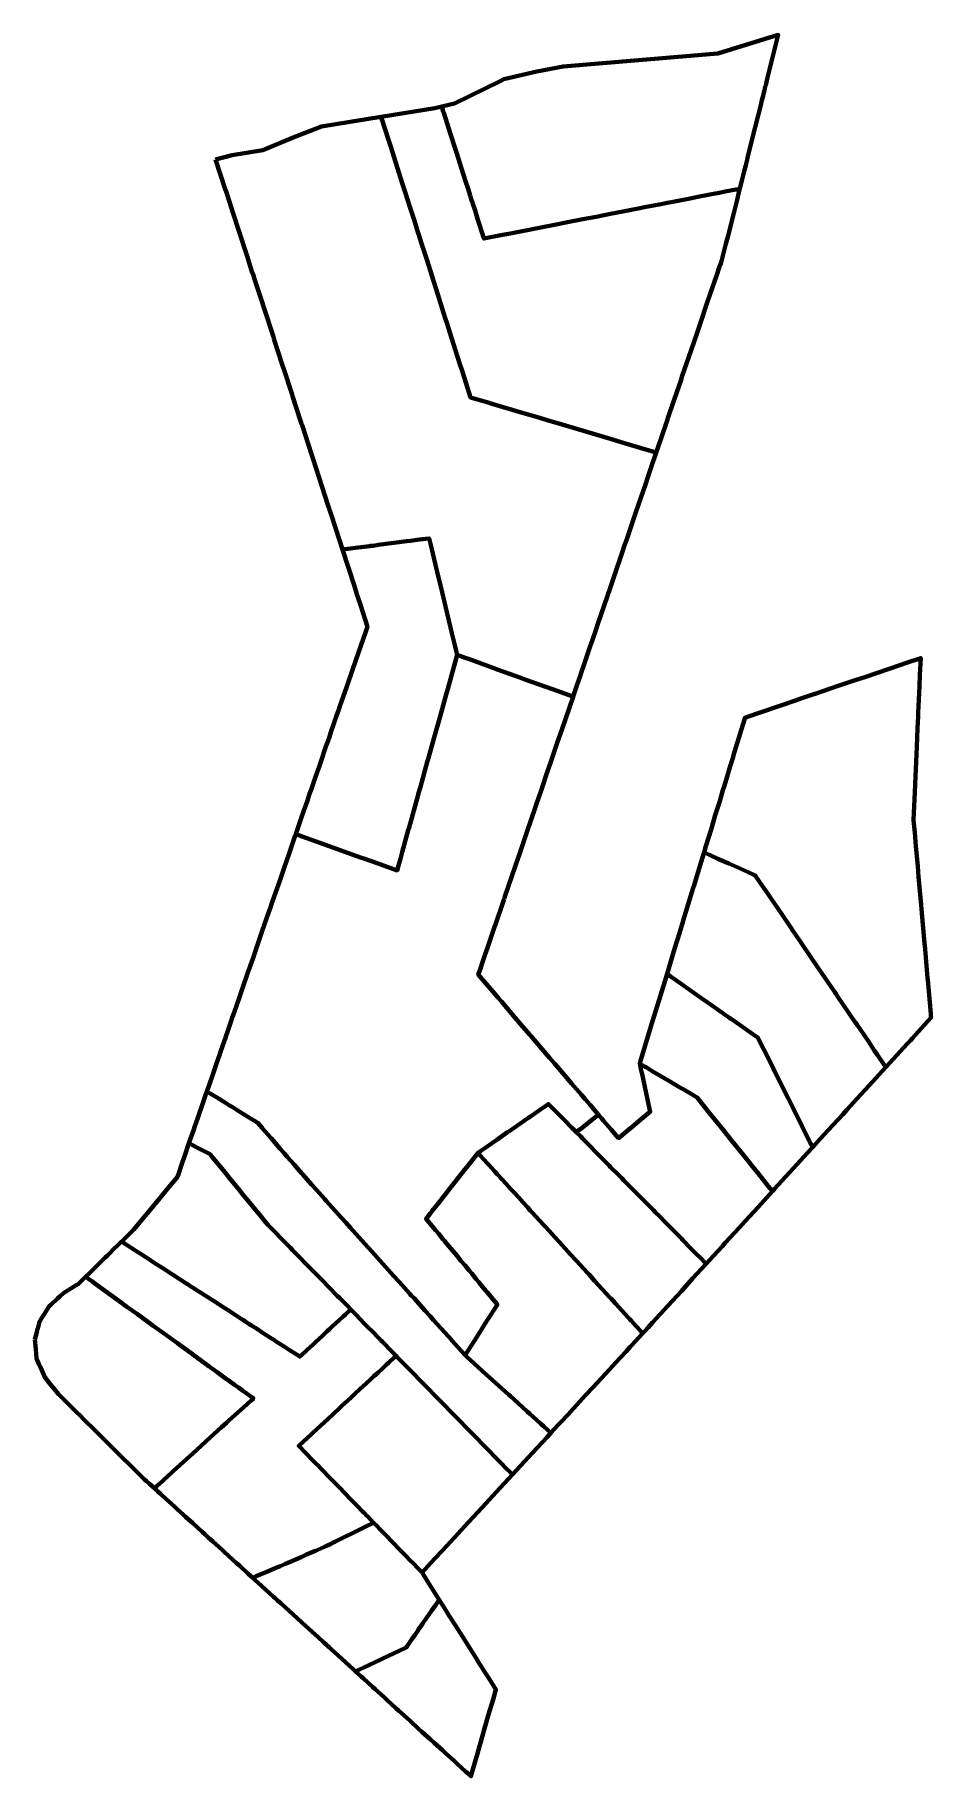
# Model space of a CAD drawing. Header units: metres. Extents: x 807504 to 807681, y 9157363 to 9157709.
import ezdxf

# ---------------------------------------------------------------- set-up
doc = ezdxf.new("R2010")
doc.units = ezdxf.units.M
doc.header["$MEASUREMENT"] = 0
doc.layers.add('2860-21097', color=1, linetype='Continuous')

msp = doc.modelspace()

# ---------------------------------------------------------------- linework, layer by layer
at = {"layer": '2860-21097', "color": 131, "lineweight": 70, "true_color": 0xbbffff}
for points in [[(807584.23, 9157694.39), (807584.55, 9157693.39), (807584.64, 9157693.13), (807585.93, 9157689.1), (807586.95, 9157685.9), (807587.22, 9157685.05), (807587.83, 9157683.16), (807588.1, 9157682.3), (807588.97, 9157679.6), (807589.47, 9157678.05), (807589.61, 9157677.59), (807589.88, 9157676.75), (807589.96, 9157676.51), (807590.17, 9157675.85), (807590.32, 9157675.39), (807590.4, 9157675.12), (807590.84, 9157673.77), (807591.42, 9157671.95), (807592.52, 9157668.52), (807592.61, 9157668.22), (807596.25, 9157668.93), (807597.87, 9157669.24), (807598.88, 9157669.44), (807603.21, 9157670.28), (807606.92, 9157671.01), (807609.16, 9157671.44), (807612.22, 9157672.04), (807614.84, 9157672.55), (807617.66, 9157673.1), (807621.51, 9157673.85), (807622.85, 9157674.11), (807623.58, 9157674.25), (807624.12, 9157674.36), (807624.74, 9157674.48), (807626.58, 9157674.83), (807627.75, 9157675.06), (807628.9, 9157675.29), (807630.45, 9157675.59), (807630.76, 9157675.65), (807632.06, 9157675.9), (807633.5, 9157676.18), (807634.99, 9157676.47), (807637.03, 9157676.87), (807638.44, 9157677.14), (807638.91, 9157677.24), (807639.56, 9157677.36), (807640.38, 9157677.52), (807642.55, 9157677.94), (807642.64, 9157677.96), (807642.64, 9157677.96), (807643.29, 9157678.09), (807643.3, 9157678.09), (807644.18, 9157681.61), (807644.47, 9157682.74), (807644.74, 9157683.85), (807644.83, 9157684.21), (807644.84, 9157684.25), (807645.71, 9157687.72), (807646.94, 9157692.64), (807647.44, 9157694.64), (807647.7, 9157695.68), (807647.91, 9157696.5), (807648.07, 9157697.15), (807648.17, 9157697.55), (807648.28, 9157697.99), (807648.36, 9157698.34), (807648.44, 9157698.62), (807648.5, 9157698.89), (807648.58, 9157699.19), (807648.82, 9157700.15), (807650.93, 9157708.6), (807638.98, 9157704.88), (807608.27, 9157702.33), (807603.08, 9157701.31), (807596.52, 9157699.79), (807595.79, 9157699.39), (807586.78, 9157695.01)], [(807534.15, 9157488.88), (807534.53, 9157488.68), (807535.69, 9157488.07), (807535.69, 9157488.07), (807538.32, 9157486.7), (807538.33, 9157486.69), (807538.39, 9157486.63), (807538.53, 9157486.46), (807538.54, 9157486.44), (807538.54, 9157486.43), (807538.58, 9157486.4), (807539.01, 9157485.87), (807539.3, 9157485.51), (807541.31, 9157483.07), (807541.8, 9157482.47), (807542.19, 9157481.99), (807543.87, 9157479.95), (807544.85, 9157478.76), (807546.44, 9157476.82), (807546.44, 9157476.81), (807546.81, 9157476.37), (807547.03, 9157476.1), (807548.13, 9157474.76), (807549.4, 9157473.21), (807549.86, 9157472.66), (807550.36, 9157472.15), (807553.28, 9157469.16), (807553.93, 9157468.5), (807554.27, 9157468.15), (807554.68, 9157467.73), (807558.82, 9157463.5), (807559.19, 9157463.12), (807560.39, 9157461.89), (807563.54, 9157458.67), (807564.02, 9157458.18), (807564.28, 9157457.91), (807565.54, 9157456.63), (807566.2, 9157455.95), (807567.19, 9157454.94), (807568.9, 9157453.19), (807569.69, 9157452.39), (807570.5, 9157451.56), (807571.72, 9157450.31), (807572.02, 9157450), (807572.2, 9157449.82), (807572.43, 9157449.59), (807574.43, 9157447.54), (807575.19, 9157446.76), (807575.43, 9157446.52), (807575.69, 9157446.25), (807577.15, 9157444.76), (807577.8, 9157444.09), (807578.21, 9157443.68), (807580.29, 9157441.55), (807580.65, 9157441.18), (807581.8, 9157440.01), (807582.54, 9157439.25), (807583.49, 9157438.27), (807583.52, 9157438.24), (807584.18, 9157437.57), (807584.9, 9157436.84), (807585.84, 9157435.88), (807587.08, 9157434.61), (807587.36, 9157434.32), (807587.74, 9157433.93), (807589.13, 9157432.51), (807590.47, 9157431.15), (807590.92, 9157430.68), (807592.58, 9157428.99), (807592.68, 9157428.89), (807594.14, 9157427.39), (807594.24, 9157427.29), (807594.25, 9157427.28), (807595.76, 9157425.73), (807597.3, 9157424.17), (807597.44, 9157424.02), (807597.92, 9157423.53), (807598.24, 9157423.2), (807598.33, 9157423.31), (807599.87, 9157424.98), (807602.21, 9157427.51), (807605.11, 9157430.65), (807605.86, 9157431.47), (807605.29, 9157431.99), (807604.39, 9157432.8), (807603.9, 9157433.25), (807602.27, 9157434.72), (807601.69, 9157435.26), (807601.2, 9157435.7), (807598.51, 9157438.13), (807597.84, 9157438.74), (807597.52, 9157439.03), (807594.91, 9157441.4), (807594.33, 9157441.92), (807593.66, 9157442.54), (807591.55, 9157444.45), (807590.66, 9157445.25), (807589.13, 9157446.64), (807588.99, 9157446.77), (807588.87, 9157446.91), (807586.25, 9157449.81), (807586.23, 9157449.83), (807586.22, 9157449.85), (807584.1, 9157452.2), (807582.64, 9157453.83), (807581.94, 9157454.6), (807580.92, 9157455.74), (807578.75, 9157458.15), (807578.21, 9157458.74), (807577.95, 9157459.03), (807575.81, 9157461.42), (807574.71, 9157462.64), (807572.58, 9157465), (807570.42, 9157467.4), (807569.73, 9157468.16), (807569.61, 9157468.3), (807566.08, 9157472.22), (807565.82, 9157472.51), (807565.74, 9157472.6), (807565.6, 9157472.75), (807565.27, 9157473.12), (807564.36, 9157474.13), (807561.86, 9157476.91), (807561.34, 9157477.49), (807561, 9157477.87), (807560.48, 9157478.44), (807559.39, 9157479.65), (807558.42, 9157480.73), (807556.72, 9157482.68), (807556.54, 9157482.89), (807555.65, 9157483.91), (807555.31, 9157484.3), (807554.98, 9157484.67), (807553.63, 9157486.21), (807553, 9157486.94), (807552.24, 9157487.81), (807550.82, 9157489.44), (807550.41, 9157489.91), (807550.32, 9157490.02), (807548.75, 9157491.81), (807548.64, 9157491.94), (807547.77, 9157492.93), (807547.74, 9157492.97), (807547.74, 9157492.97), (807547.25, 9157493.28), (807546.17, 9157493.94), (807545.32, 9157494.47), (807543.7, 9157495.47), (807542.69, 9157496.1), (807542.21, 9157496.4), (807541.58, 9157496.78), (807540.13, 9157497.68), (807538.36, 9157498.78), (807537.71, 9157499.18), (807537.51, 9157498.6), (807536.62, 9157496.02), (807536.23, 9157494.89), (807535.88, 9157493.9), (807535.26, 9157492.1), (807535.1, 9157491.61)]]:
    msp.add_lwpolyline(points, close=True, dxfattribs=at)
at = {"layer": '2860-21097', "color": 3, "lineweight": 70, "true_color": 0x00ff00}
for points in [[(807572.24, 9157692.35), (807572.25, 9157692.34), (807572.26, 9157692.31), (807573.76, 9157687.6), (807574.08, 9157686.6), (807576.49, 9157679.02), (807577.13, 9157677.02), (807577.33, 9157676.38), (807577.59, 9157675.57), (807577.79, 9157674.93), (807578, 9157674.28), (807578.12, 9157673.89), (807578.81, 9157671.73), (807579.53, 9157669.47), (807579.63, 9157669.15), (807580.23, 9157667.26), (807581.32, 9157663.84), (807582.59, 9157659.84), (807583.13, 9157658.16), (807583.73, 9157656.28), (807584.94, 9157652.45), (807585.3, 9157651.34), (807585.52, 9157650.63), (807586.99, 9157646.03), (807587.85, 9157643.34), (807588.2, 9157642.23), (807588.73, 9157640.56), (807589.95, 9157636.74), (807593.65, 9157635.64), (807594, 9157635.53), (807594.24, 9157635.46), (807594.46, 9157635.4), (807599.51, 9157633.9), (807603.67, 9157632.67), (807605.36, 9157632.16), (807607.45, 9157631.54), (807608.11, 9157631.35), (807611.19, 9157630.43), (807614.13, 9157629.56), (807617.19, 9157628.65), (807620.67, 9157627.62), (807622.9, 9157626.96), (807623.59, 9157626.76), (807623.79, 9157626.7), (807626.75, 9157625.82), (807627.05, 9157626.71), (807628.69, 9157631.53), (807629.33, 9157633.39), (807629.98, 9157635.3), (807631.59, 9157640.04), (807631.91, 9157640.98), (807632.76, 9157643.47), (807633.65, 9157646.09), (807634.83, 9157649.53), (807635.11, 9157650.35), (807635.63, 9157651.9), (807636.73, 9157655.12), (807637.45, 9157657.24), (807638.68, 9157660.85), (807639.3, 9157662.68), (807639.42, 9157663.02), (807639.43, 9157663.05), (807639.45, 9157663.1), (807639.65, 9157663.71), (807639.84, 9157664.26), (807640.56, 9157667.15), (807640.92, 9157668.57), (807642.1, 9157673.27), (807642.75, 9157675.88), (807643.06, 9157677.11), (807643.26, 9157677.93), (807643.3, 9157678.09), (807643.29, 9157678.09), (807642.64, 9157677.96), (807642.64, 9157677.96), (807642.55, 9157677.94), (807640.38, 9157677.52), (807639.56, 9157677.36), (807638.91, 9157677.24), (807638.44, 9157677.14), (807637.03, 9157676.87), (807634.99, 9157676.47), (807633.5, 9157676.18), (807632.06, 9157675.9), (807630.76, 9157675.65), (807630.45, 9157675.59), (807628.9, 9157675.29), (807627.75, 9157675.06), (807626.58, 9157674.83), (807624.74, 9157674.48), (807624.12, 9157674.36), (807623.58, 9157674.25), (807622.85, 9157674.11), (807621.51, 9157673.85), (807617.66, 9157673.1), (807614.84, 9157672.55), (807612.22, 9157672.04), (807609.16, 9157671.44), (807606.92, 9157671.01), (807603.21, 9157670.28), (807598.88, 9157669.44), (807597.87, 9157669.24), (807596.25, 9157668.93), (807592.61, 9157668.22), (807592.52, 9157668.52), (807591.42, 9157671.95), (807590.84, 9157673.77), (807590.4, 9157675.12), (807590.32, 9157675.39), (807590.17, 9157675.85), (807589.96, 9157676.51), (807589.88, 9157676.75), (807589.61, 9157677.59), (807589.47, 9157678.05), (807588.97, 9157679.6), (807588.1, 9157682.3), (807587.83, 9157683.16), (807587.22, 9157685.05), (807586.95, 9157685.9), (807585.93, 9157689.1), (807584.64, 9157693.13), (807584.55, 9157693.39), (807584.23, 9157694.39), (807582.87, 9157694.05)], [(807539.44, 9157683.87), (807541.35, 9157677.99), (807541.49, 9157677.56), (807542.16, 9157675.51), (807542.85, 9157673.39), (807545.46, 9157665.35), (807545.67, 9157664.72), (807546.09, 9157663.42), (807546.64, 9157661.72), (807546.91, 9157660.91), (807547.16, 9157660.14), (807548.69, 9157655.41), (807548.92, 9157654.73), (807550.87, 9157648.73), (807550.94, 9157648.49), (807550.98, 9157648.37), (807552.71, 9157643.06), (807552.76, 9157642.89), (807552.88, 9157642.52), (807554.57, 9157637.33), (807554.67, 9157637.01), (807556.33, 9157631.92), (807556.47, 9157631.48), (807556.55, 9157631.24), (807556.62, 9157631.02), (807558.42, 9157625.48), (807558.48, 9157625.3), (807558.67, 9157624.7), (807561.75, 9157615.25), (807561.92, 9157614.73), (807562.01, 9157614.44), (807562.11, 9157614.14), (807562.19, 9157613.9), (807562.24, 9157613.74), (807563.23, 9157610.7), (807564.57, 9157606.57), (807564.59, 9157606.57), (807564.98, 9157606.62), (807565.63, 9157606.71), (807566.13, 9157606.77), (807567.16, 9157606.9), (807569.94, 9157607.26), (807570.13, 9157607.29), (807570.56, 9157607.34), (807571.41, 9157607.45), (807571.62, 9157607.48), (807577.33, 9157608.22), (807578.06, 9157608.31), (807579.84, 9157608.54), (807581.74, 9157608.79), (807581.88, 9157608.21), (807582.26, 9157606.63), (807582.66, 9157604.96), (807583, 9157603.54), (807583.6, 9157601.04), (807584.1, 9157598.98), (807584.98, 9157595.3), (807585.65, 9157592.51), (807586.25, 9157590.01), (807586.83, 9157587.62), (807587.04, 9157586.73), (807587.3, 9157585.68), (807588.33, 9157585.31), (807588.91, 9157585.1), (807589.51, 9157584.88), (807594.57, 9157583.06), (807595.43, 9157582.75), (807599.69, 9157581.22), (807600.38, 9157580.97), (807600.92, 9157580.77), (807606.16, 9157578.89), (807610.23, 9157577.42), (807610.26, 9157577.41), (807610.27, 9157577.43), (807610.67, 9157578.62), (807611.02, 9157579.65), (807611.72, 9157581.69), (807611.87, 9157582.14), (807612.06, 9157582.7), (807612.25, 9157583.27), (807613.66, 9157587.4), (807614.03, 9157588.49), (807614.75, 9157590.59), (807615.17, 9157591.82), (807617.66, 9157599.15), (807618.32, 9157601.07), (807620.07, 9157606.21), (807620.41, 9157607.22), (807620.82, 9157608.41), (807622.72, 9157614), (807624.66, 9157619.69), (807625.07, 9157620.9), (807625.55, 9157622.3), (807626.75, 9157625.82), (807623.79, 9157626.7), (807623.59, 9157626.76), (807622.9, 9157626.96), (807620.67, 9157627.62), (807617.19, 9157628.65), (807614.13, 9157629.56), (807611.19, 9157630.43), (807608.11, 9157631.35), (807607.45, 9157631.54), (807605.36, 9157632.16), (807603.67, 9157632.67), (807599.51, 9157633.9), (807594.46, 9157635.4), (807594.24, 9157635.46), (807594, 9157635.53), (807593.65, 9157635.64), (807589.95, 9157636.74), (807588.73, 9157640.56), (807588.2, 9157642.23), (807587.85, 9157643.34), (807586.99, 9157646.03), (807585.52, 9157650.63), (807585.3, 9157651.34), (807584.94, 9157652.45), (807583.73, 9157656.28), (807583.13, 9157658.16), (807582.59, 9157659.84), (807581.32, 9157663.84), (807580.23, 9157667.26), (807579.63, 9157669.15), (807579.53, 9157669.47), (807578.81, 9157671.73), (807578.12, 9157673.89), (807578, 9157674.28), (807577.79, 9157674.93), (807577.59, 9157675.57), (807577.33, 9157676.38), (807577.13, 9157677.02), (807576.49, 9157679.02), (807574.08, 9157686.6), (807573.76, 9157687.6), (807572.26, 9157692.31), (807572.25, 9157692.34), (807572.24, 9157692.35), (807572.2, 9157692.35), (807560.4, 9157690.44), (807554.81, 9157688.27), (807548.79, 9157685.74), (807542.69, 9157684.76)], [(807636.59, 9157547.77), (807636.21, 9157546.52), (807637.27, 9157546.04), (807639.09, 9157545.23), (807641.13, 9157544.33), (807642.79, 9157543.59), (807644.96, 9157542.62), (807646.38, 9157541.99), (807647.83, 9157539.86), (807648.78, 9157538.46), (807649.44, 9157537.49), (807651.63, 9157534.27), (807653.56, 9157531.43), (807653.75, 9157531.16), (807655.2, 9157529.02), (807657.67, 9157525.4), (807658.8, 9157523.73), (807662.11, 9157518.86), (807662.32, 9157518.56), (807662.74, 9157517.94), (807666.12, 9157512.97), (807666.17, 9157512.9), (807666.53, 9157512.37), (807668.71, 9157509.16), (807670.02, 9157507.23), (807670.55, 9157506.46), (807672.18, 9157504.06), (807672.24, 9157503.97), (807673.01, 9157504.81), (807676.48, 9157508.61), (807677.1, 9157509.28), (807677.5, 9157509.73), (807679.25, 9157511.65), (807681.22, 9157513.81), (807681.19, 9157514.19), (807681.16, 9157514.54), (807680.56, 9157521.28), (807680.53, 9157521.63), (807680.02, 9157527.38), (807679.91, 9157528.58), (807679.39, 9157534.47), (807679.24, 9157536.12), (807678.74, 9157541.7), (807678.56, 9157543.79), (807678.2, 9157547.79), (807677.96, 9157550.46), (807677.74, 9157552.94), (807677.81, 9157554.39), (807677.99, 9157558.51), (807678.12, 9157561.6), (807678.32, 9157566.04), (807678.38, 9157567.46), (807678.54, 9157571.15), (807678.64, 9157573.49), (807678.67, 9157574.22), (807678.91, 9157579.52), (807679, 9157581.74), (807679.15, 9157585.06), (807676.37, 9157584.12), (807674.99, 9157583.65), (807668.25, 9157581.37), (807666.19, 9157580.67), (807665.2, 9157580.34), (807662.81, 9157579.53), (807658.21, 9157577.97), (807657.97, 9157577.89), (807655.62, 9157577.09), (807654.68, 9157576.78), (807654.56, 9157576.73), (807654.32, 9157576.65), (807647.51, 9157574.35), (807644.65, 9157573.38), (807644.35, 9157573.28), (807644.22, 9157572.86), (807643.98, 9157572.06), (807643.59, 9157570.77), (807643.18, 9157569.42), (807642.22, 9157566.28), (807641.83, 9157565.01), (807641.41, 9157563.63), (807640.66, 9157561.14), (807640.19, 9157559.63), (807639.97, 9157558.88), (807639.25, 9157556.53), (807638.45, 9157553.91), (807637.6, 9157551.09)], [(807628.88, 9157522.46), (807629.48, 9157522.04), (807630.59, 9157521.26), (807633.74, 9157519.05), (807635.8, 9157517.6), (807637.03, 9157516.74), (807641.07, 9157513.9), (807641.27, 9157513.76), (807641.55, 9157513.56), (807641.78, 9157513.4), (807646.33, 9157510.21), (807646.88, 9157509.82), (807647.28, 9157509.02), (807648.05, 9157507.48), (807649.29, 9157505), (807649.96, 9157503.66), (807650.21, 9157503.15), (807652.81, 9157497.94), (807652.94, 9157497.67), (807653.79, 9157495.98), (807655.65, 9157492.24), (807657.14, 9157489.24), (807657.34, 9157488.84), (807657.48, 9157488.57), (807657.73, 9157488.07), (807659.26, 9157489.75), (807660.84, 9157491.49), (807663.7, 9157494.61), (807664.5, 9157495.5), (807666.5, 9157497.69), (807668.93, 9157500.35), (807669.58, 9157501.06), (807672.24, 9157503.97), (807672.18, 9157504.06), (807670.55, 9157506.46), (807670.02, 9157507.23), (807668.71, 9157509.16), (807666.53, 9157512.37), (807666.17, 9157512.9), (807666.12, 9157512.97), (807662.74, 9157517.94), (807662.32, 9157518.56), (807662.11, 9157518.86), (807658.8, 9157523.73), (807657.67, 9157525.4), (807655.2, 9157529.02), (807653.75, 9157531.16), (807653.56, 9157531.43), (807651.63, 9157534.27), (807649.44, 9157537.49), (807648.78, 9157538.46), (807647.83, 9157539.86), (807646.38, 9157541.99), (807644.96, 9157542.62), (807642.79, 9157543.59), (807641.13, 9157544.33), (807639.09, 9157545.23), (807637.27, 9157546.04), (807636.21, 9157546.52), (807636.16, 9157546.38), (807635.18, 9157543.14), (807634.23, 9157540.02), (807634.07, 9157539.49), (807632.37, 9157533.9), (807632.11, 9157533.06), (807632.1, 9157533.03), (807632.08, 9157532.95), (807631.34, 9157530.54), (807630.46, 9157527.63), (807629.57, 9157524.71)], [(807623.58, 9157505.03), (807623.47, 9157504.68), (807623.62, 9157504.59), (807624.31, 9157504.18), (807624.43, 9157504.11), (807624.58, 9157504.02), (807624.72, 9157503.94), (807625.96, 9157503.21), (807629.71, 9157500.99), (807631.08, 9157500.17), (807631.95, 9157499.66), (807632.2, 9157499.52), (807634.83, 9157497.96), (807635.05, 9157497.69), (807636.3, 9157496.13), (807637.31, 9157494.87), (807639.74, 9157491.85), (807641.7, 9157489.4), (807644.08, 9157486.45), (807645.82, 9157484.29), (807646.54, 9157483.39), (807648.28, 9157481.22), (807648.72, 9157480.67), (807648.95, 9157480.38), (807649.77, 9157479.36), (807650.2, 9157479.83), (807654.67, 9157484.73), (807656.66, 9157486.91), (807657.73, 9157488.07), (807657.48, 9157488.57), (807657.34, 9157488.84), (807657.14, 9157489.24), (807655.65, 9157492.24), (807653.79, 9157495.98), (807652.94, 9157497.67), (807652.81, 9157497.94), (807650.21, 9157503.15), (807649.96, 9157503.66), (807649.29, 9157505), (807648.05, 9157507.48), (807647.28, 9157509.02), (807646.88, 9157509.82), (807646.33, 9157510.21), (807641.78, 9157513.4), (807641.55, 9157513.56), (807641.27, 9157513.76), (807641.07, 9157513.9), (807637.03, 9157516.74), (807635.8, 9157517.6), (807633.74, 9157519.05), (807630.59, 9157521.26), (807629.48, 9157522.04), (807628.88, 9157522.46), (807628.42, 9157520.92), (807627.84, 9157519.04), (807627.33, 9157517.35), (807625.96, 9157512.86), (807625.11, 9157510.05), (807623.96, 9157506.27)], [(807610.9, 9157491.09), (807611.71, 9157490.27), (807612.16, 9157489.81), (807612.25, 9157489.72), (807612.43, 9157489.54), (807612.64, 9157489.32), (807615.76, 9157486.16), (807617.41, 9157484.49), (807617.71, 9157484.18), (807619.32, 9157482.55), (807619.77, 9157482.11), (807619.9, 9157481.97), (807620.33, 9157481.53), (807621.08, 9157480.78), (807621.74, 9157480.11), (807622.97, 9157478.86), (807624.01, 9157477.8), (807624.89, 9157476.92), (807625.39, 9157476.41), (807626.18, 9157475.61), (807626.55, 9157475.23), (807627.43, 9157474.34), (807628.52, 9157473.23), (807628.84, 9157472.91), (807630.21, 9157471.53), (807630.42, 9157471.31), (807630.53, 9157471.2), (807631.79, 9157469.92), (807632, 9157469.71), (807632.04, 9157469.67), (807633.5, 9157468.19), (807634.74, 9157466.93), (807635.38, 9157466.28), (807636.65, 9157465), (807638.1, 9157466.58), (807639.86, 9157468.51), (807640.42, 9157469.12), (807643.18, 9157472.15), (807644.35, 9157473.43), (807646.86, 9157476.18), (807648.12, 9157477.55), (807649.77, 9157479.36), (807648.95, 9157480.38), (807648.72, 9157480.67), (807648.28, 9157481.22), (807646.54, 9157483.39), (807645.82, 9157484.29), (807644.08, 9157486.45), (807641.7, 9157489.4), (807639.74, 9157491.85), (807637.31, 9157494.87), (807636.3, 9157496.13), (807635.05, 9157497.69), (807634.83, 9157497.96), (807632.2, 9157499.52), (807631.95, 9157499.66), (807631.08, 9157500.17), (807629.71, 9157500.99), (807625.96, 9157503.21), (807624.72, 9157503.94), (807624.58, 9157504.02), (807624.43, 9157504.11), (807624.31, 9157504.18), (807623.62, 9157504.59), (807623.47, 9157504.68), (807623.7, 9157503.65), (807624.06, 9157502.01), (807624.83, 9157498.47), (807625.57, 9157495.14), (807625.35, 9157494.96), (807623.77, 9157493.65), (807622.47, 9157492.56), (807621.88, 9157492.07), (807621.01, 9157491.35), (807619.52, 9157490.11), (807619.28, 9157489.9), (807618.9, 9157490.35), (807617.82, 9157491.61), (807616.32, 9157493.35), (807615.88, 9157493.87), (807615.31, 9157494.53), (807614.26, 9157493.71), (807612.12, 9157492.04), (807611.16, 9157491.3)], [(807567.18, 9157384.2), (807568.25, 9157383.22), (807568.67, 9157382.84), (807570.55, 9157381.13), (807571.02, 9157380.7), (807572.88, 9157379.01), (807573.35, 9157378.59), (807575.23, 9157376.87), (807575.67, 9157376.48), (807577.37, 9157374.93), (807577.96, 9157374.39), (807579.58, 9157372.91), (807580.32, 9157372.24), (807581.97, 9157370.75), (807582.72, 9157370.06), (807584.36, 9157368.57), (807584.97, 9157368.01), (807586.67, 9157366.46), (807587.33, 9157365.87), (807588.97, 9157364.37), (807589.6, 9157363.8), (807590.01, 9157363.43), (807590.47, 9157365.04), (807590.66, 9157365.68), (807591.3, 9157367.9), (807591.72, 9157369.38), (807591.73, 9157369.4), (807591.92, 9157370.05), (807592.6, 9157372.41), (807593.13, 9157374.25), (807593.47, 9157375.44), (807594.41, 9157378.66), (807594.97, 9157380.6), (807593.55, 9157382.85), (807592.79, 9157384.06), (807592.14, 9157385.08), (807591.62, 9157385.91), (807591.05, 9157386.8), (807589.81, 9157388.78), (807588.35, 9157391.1), (807587.42, 9157392.57), (807586.95, 9157393.32), (807585.74, 9157395.24), (807585.14, 9157396.2), (807584.47, 9157397.26), (807583.74, 9157398.41), (807583.05, 9157397.41), (807582.22, 9157396.21), (807581.15, 9157394.67), (807580.91, 9157394.32), (807580.79, 9157394.14), (807580.46, 9157393.66), (807579.59, 9157392.41), (807579.47, 9157392.23), (807578.89, 9157391.39), (807578.32, 9157390.56), (807577.38, 9157389.21), (807577.18, 9157388.92), (807575.82, 9157388.28), (807572.59, 9157386.75), (807572.46, 9157386.69), (807572.06, 9157386.5), (807568.83, 9157384.97), (807568.09, 9157384.62)]]:
    msp.add_lwpolyline(points, close=True, dxfattribs=at)
at = {"layer": '2860-21097', "color": 1, "lineweight": 70, "true_color": 0xff0000}
for points in [[(807555.3, 9157550.13), (807556.55, 9157549.69), (807558.42, 9157549.02), (807561.04, 9157548.08), (807562.68, 9157547.5), (807565.58, 9157546.46), (807568.31, 9157545.49), (807568.77, 9157545.32), (807571.42, 9157544.38), (807574.17, 9157543.4), (807575.39, 9157542.96), (807575.66, 9157543.95), (807576.04, 9157545.3), (807576.39, 9157546.56), (807577.62, 9157550.97), (807577.77, 9157551.51), (807579.57, 9157557.98), (807579.59, 9157558.03), (807579.84, 9157558.92), (807580, 9157559.51), (807581.44, 9157564.67), (807581.49, 9157564.84), (807583.2, 9157570.98), (807583.51, 9157572.09), (807584.3, 9157574.93), (807585.11, 9157577.82), (807585.42, 9157578.96), (807586.9, 9157584.26), (807587.3, 9157585.68), (807587.04, 9157586.73), (807586.83, 9157587.62), (807586.25, 9157590.01), (807585.65, 9157592.51), (807584.98, 9157595.3), (807584.1, 9157598.98), (807583.6, 9157601.04), (807583, 9157603.54), (807582.66, 9157604.96), (807582.26, 9157606.63), (807581.88, 9157608.21), (807581.74, 9157608.79), (807579.84, 9157608.54), (807578.06, 9157608.31), (807577.33, 9157608.22), (807571.62, 9157607.48), (807571.41, 9157607.45), (807570.56, 9157607.34), (807570.13, 9157607.29), (807569.94, 9157607.26), (807567.16, 9157606.9), (807566.13, 9157606.77), (807565.63, 9157606.71), (807564.98, 9157606.62), (807564.59, 9157606.57), (807564.57, 9157606.57), (807566.93, 9157599.3), (807567.44, 9157597.72), (807567.56, 9157597.35), (807568.19, 9157595.42), (807569.48, 9157591.45), (807569.52, 9157591.33), (807569.17, 9157590.33), (807568.2, 9157587.5), (807567.68, 9157586), (807567.28, 9157584.86), (807565.55, 9157579.84), (807565.41, 9157579.43), (807564.05, 9157575.5), (807563.77, 9157574.67), (807563.47, 9157573.82), (807562.28, 9157570.35), (807561.97, 9157569.46), (807561.66, 9157568.55), (807561.3, 9157567.53), (807560.26, 9157564.52), (807559.92, 9157563.53), (807559.54, 9157562.43), (807559.16, 9157561.31), (807558.42, 9157559.17), (807558.06, 9157558.13), (807557.54, 9157556.64), (807556.87, 9157554.68), (807556.39, 9157553.31), (807555.98, 9157552.11)], [(807581.15, 9157473.91), (807581.38, 9157473.65), (807583.03, 9157471.66), (807583.65, 9157470.91), (807584.55, 9157469.82), (807584.78, 9157469.55), (807585.28, 9157468.95), (807586.06, 9157468), (807586.88, 9157467.02), (807587.5, 9157466.28), (807588.05, 9157465.61), (807588.86, 9157464.64), (807589.68, 9157463.64), (807590.18, 9157463.04), (807591.08, 9157461.97), (807591.59, 9157461.35), (807592.07, 9157460.77), (807592.99, 9157459.66), (807593.16, 9157459.45), (807593.89, 9157458.57), (807594.09, 9157458.34), (807594.37, 9157458), (807595.21, 9157456.99), (807595.28, 9157456.91), (807595.12, 9157456.66), (807594.69, 9157455.99), (807594.26, 9157455.32), (807594.21, 9157455.24), (807594.14, 9157455.13), (807594.12, 9157455.1), (807593.07, 9157453.46), (807593.07, 9157453.46), (807591.58, 9157451.13), (807590.65, 9157449.69), (807588.87, 9157446.91), (807588.99, 9157446.77), (807589.13, 9157446.64), (807590.66, 9157445.25), (807591.55, 9157444.45), (807593.66, 9157442.54), (807594.33, 9157441.92), (807594.91, 9157441.4), (807597.52, 9157439.03), (807597.84, 9157438.74), (807598.51, 9157438.13), (807601.2, 9157435.7), (807601.69, 9157435.26), (807602.27, 9157434.72), (807603.9, 9157433.25), (807604.39, 9157432.8), (807605.29, 9157431.99), (807605.86, 9157431.47), (807607.26, 9157432.98), (807608.11, 9157433.9), (807609.99, 9157435.94), (807610.08, 9157436.03), (807610.32, 9157436.29), (807612.82, 9157439), (807614.26, 9157440.56), (807616.67, 9157443.17), (807616.67, 9157443.18), (807618.15, 9157444.78), (807618.82, 9157445.51), (807619.53, 9157446.27), (807619.69, 9157446.44), (807620.79, 9157447.64), (807621.61, 9157448.52), (807621.85, 9157448.79), (807624.07, 9157451.22), (807623.68, 9157451.64), (807622, 9157453.48), (807621.95, 9157453.54), (807621.81, 9157453.69), (807621.52, 9157454), (807621.17, 9157454.38), (807618.66, 9157457.13), (807617.72, 9157458.16), (807617.57, 9157458.33), (807614.54, 9157461.64), (807613.43, 9157462.85), (807613.12, 9157463.19), (807610.88, 9157465.65), (807609.78, 9157466.84), (807607.57, 9157469.27), (807607.4, 9157469.45), (807604.79, 9157472.31), (807604.71, 9157472.4), (807604.64, 9157472.47), (807604.48, 9157472.65), (807603.71, 9157473.49), (807602.11, 9157475.24), (807601.79, 9157475.59), (807601.29, 9157476.14), (807600.29, 9157477.23), (807600.17, 9157477.36), (807600.03, 9157477.52), (807598.63, 9157479.05), (807597.95, 9157479.8), (807596.93, 9157480.91), (807596.21, 9157481.69), (807595.24, 9157482.76), (807594.75, 9157483.3), (807593.56, 9157484.59), (807593.29, 9157484.89), (807591.84, 9157486.47), (807591.8, 9157486.52), (807591.39, 9157486.97), (807591.11, 9157486.61), (807589.92, 9157485.1), (807589.2, 9157484.18), (807588.76, 9157483.62), (807586.36, 9157480.56), (807586.31, 9157480.49), (807583.6, 9157477.03), (807583.57, 9157476.99), (807582.37, 9157475.47), (807582.15, 9157475.18), (807582.01, 9157475.01)], [(807555.9, 9157428.91), (807558.7, 9157426.03), (807559.19, 9157425.52), (807559.42, 9157425.29), (807559.59, 9157425.12), (807560.41, 9157424.28), (807562.2, 9157422.44), (807563.18, 9157421.44), (807563.69, 9157420.91), (807565.29, 9157419.27), (807565.86, 9157418.69), (807566.78, 9157417.74), (807567.02, 9157417.5), (807567.48, 9157417.02), (807568.57, 9157415.91), (807568.77, 9157415.7), (807569.48, 9157414.97), (807569.5, 9157414.95), (807570.75, 9157413.67), (807571.28, 9157413.13), (807572.04, 9157412.35), (807572.69, 9157411.67), (807572.94, 9157411.42), (807573.16, 9157411.19), (807573.46, 9157410.88), (807574.17, 9157410.15), (807574.9, 9157409.41), (807575.62, 9157408.66), (807576.29, 9157407.97), (807577.1, 9157407.14), (807578.01, 9157406.2), (807578.55, 9157405.65), (807579.53, 9157404.64), (807579.72, 9157404.45), (807580.11, 9157404.04), (807580.34, 9157403.81), (807581.48, 9157405.05), (807582.03, 9157405.65), (807585.22, 9157409.1), (807587.43, 9157411.49), (807589.49, 9157413.73), (807590.52, 9157414.84), (807592.97, 9157417.5), (807595.02, 9157419.72), (807597.49, 9157422.4), (807598.24, 9157423.2), (807597.92, 9157423.53), (807597.44, 9157424.02), (807597.3, 9157424.17), (807595.76, 9157425.73), (807594.25, 9157427.28), (807594.24, 9157427.29), (807594.14, 9157427.39), (807592.68, 9157428.89), (807592.58, 9157428.99), (807590.92, 9157430.68), (807590.47, 9157431.15), (807589.13, 9157432.51), (807587.74, 9157433.93), (807587.36, 9157434.32), (807587.08, 9157434.61), (807585.84, 9157435.88), (807584.9, 9157436.84), (807584.18, 9157437.57), (807583.52, 9157438.24), (807583.49, 9157438.27), (807582.54, 9157439.25), (807581.8, 9157440.01), (807580.65, 9157441.18), (807580.29, 9157441.55), (807578.21, 9157443.68), (807577.8, 9157444.09), (807577.15, 9157444.76), (807575.69, 9157446.25), (807575.43, 9157446.52), (807575.19, 9157446.76), (807574.81, 9157446.41), (807573.71, 9157445.39), (807573.24, 9157444.96), (807572.27, 9157444.06), (807571.71, 9157443.54), (807571.56, 9157443.4), (807570.8, 9157442.7), (807570.24, 9157442.18), (807569.27, 9157441.29), (807568.67, 9157440.73), (807568.04, 9157440.15), (807567.1, 9157439.28), (807566.26, 9157438.5), (807564.47, 9157436.84), (807563.99, 9157436.4), (807562.79, 9157435.28), (807561.65, 9157434.23), (807559.56, 9157432.3), (807558.67, 9157431.47), (807558.62, 9157431.42), (807558.41, 9157431.23), (807557.65, 9157430.53), (807556.86, 9157429.79)]]:
    msp.add_lwpolyline(points, close=True, dxfattribs=at)
at = {"layer": '2860-21097', "color": 6, "lineweight": 70, "true_color": 0xff00ff}
for points in [[(807538.14, 9157500.43), (807537.71, 9157499.18), (807538.36, 9157498.78), (807540.13, 9157497.68), (807541.58, 9157496.78), (807542.21, 9157496.4), (807542.69, 9157496.1), (807543.7, 9157495.47), (807545.32, 9157494.47), (807546.17, 9157493.94), (807547.25, 9157493.28), (807547.74, 9157492.97), (807547.74, 9157492.97), (807547.77, 9157492.93), (807548.64, 9157491.94), (807548.75, 9157491.81), (807550.32, 9157490.02), (807550.41, 9157489.91), (807550.82, 9157489.44), (807552.24, 9157487.81), (807553, 9157486.94), (807553.63, 9157486.21), (807554.98, 9157484.67), (807555.31, 9157484.3), (807555.65, 9157483.91), (807556.54, 9157482.89), (807556.72, 9157482.68), (807558.42, 9157480.73), (807559.39, 9157479.65), (807560.48, 9157478.44), (807561, 9157477.87), (807561.34, 9157477.49), (807561.86, 9157476.91), (807564.36, 9157474.13), (807565.27, 9157473.12), (807565.6, 9157472.75), (807565.74, 9157472.6), (807565.82, 9157472.51), (807566.08, 9157472.22), (807569.61, 9157468.3), (807569.73, 9157468.16), (807570.42, 9157467.4), (807572.58, 9157465), (807574.71, 9157462.64), (807575.81, 9157461.42), (807577.95, 9157459.03), (807578.21, 9157458.74), (807578.75, 9157458.15), (807580.92, 9157455.74), (807581.94, 9157454.6), (807582.64, 9157453.83), (807584.1, 9157452.2), (807586.22, 9157449.85), (807586.23, 9157449.83), (807586.25, 9157449.81), (807588.87, 9157446.91), (807590.65, 9157449.69), (807591.58, 9157451.13), (807593.07, 9157453.46), (807593.07, 9157453.46), (807594.12, 9157455.1), (807594.14, 9157455.13), (807594.21, 9157455.24), (807594.26, 9157455.32), (807594.69, 9157455.99), (807595.12, 9157456.66), (807595.28, 9157456.91), (807595.21, 9157456.99), (807594.37, 9157458), (807594.09, 9157458.34), (807593.89, 9157458.57), (807593.16, 9157459.45), (807592.99, 9157459.66), (807592.07, 9157460.77), (807591.59, 9157461.35), (807591.08, 9157461.97), (807590.18, 9157463.04), (807589.68, 9157463.64), (807588.86, 9157464.64), (807588.05, 9157465.61), (807587.5, 9157466.28), (807586.88, 9157467.02), (807586.06, 9157468), (807585.28, 9157468.95), (807584.78, 9157469.55), (807584.55, 9157469.82), (807583.65, 9157470.91), (807583.03, 9157471.66), (807581.38, 9157473.65), (807581.15, 9157473.91), (807582.01, 9157475.01), (807582.15, 9157475.18), (807582.37, 9157475.47), (807583.57, 9157476.99), (807583.6, 9157477.03), (807586.31, 9157480.49), (807586.36, 9157480.56), (807588.76, 9157483.62), (807589.2, 9157484.18), (807589.92, 9157485.1), (807591.11, 9157486.61), (807591.39, 9157486.97), (807591.72, 9157487.2), (807592.19, 9157487.53), (807592.57, 9157487.79), (807592.76, 9157487.92), (807595.14, 9157489.57), (807597.29, 9157491.06), (807597.71, 9157491.35), (807597.9, 9157491.48), (807598.58, 9157491.95), (807600.86, 9157493.54), (807601.46, 9157493.95), (807601.69, 9157494.11), (807602.04, 9157494.35), (807604.09, 9157495.77), (807605.39, 9157496.67), (807605.89, 9157496.17), (807607.08, 9157494.96), (807607.58, 9157494.45), (807607.75, 9157494.28), (807608.17, 9157493.86), (807608.58, 9157493.44), (807610.05, 9157491.95), (807610.52, 9157491.48), (807610.9, 9157491.09), (807611.16, 9157491.3), (807612.12, 9157492.04), (807614.26, 9157493.71), (807615.31, 9157494.53), (807614.96, 9157494.94), (807613.63, 9157496.49), (807612.67, 9157497.61), (807611.92, 9157498.48), (807609.97, 9157500.76), (807609.02, 9157501.86), (807606.67, 9157504.61), (807605.61, 9157505.84), (807602.54, 9157509.42), (807601.91, 9157510.15), (807601.7, 9157510.4), (807599.93, 9157512.46), (807598.82, 9157513.76), (807596.05, 9157516.99), (807595.43, 9157517.72), (807594.77, 9157518.48), (807592.72, 9157520.88), (807591.88, 9157521.85), (807591.49, 9157522.31), (807591.84, 9157523.35), (807592.33, 9157524.77), (807592.81, 9157526.19), (807593.3, 9157527.64), (807594.78, 9157531.96), (807594.8, 9157532.02), (807594.8, 9157532.04), (807594.81, 9157532.05), (807596.47, 9157536.94), (807596.54, 9157537.14), (807596.58, 9157537.26), (807596.68, 9157537.54), (807596.84, 9157538.02), (807598.79, 9157543.74), (807599.76, 9157546.6), (807600.85, 9157549.79), (807601.05, 9157550.38), (807602.81, 9157555.56), (807603.02, 9157556.15), (807603.92, 9157558.81), (807605.29, 9157562.82), (807605.41, 9157563.18), (807605.93, 9157564.7), (807606.32, 9157565.85), (807607.2, 9157568.44), (807608.01, 9157570.81), (807610.26, 9157577.41), (807610.23, 9157577.42), (807606.16, 9157578.89), (807600.92, 9157580.77), (807600.38, 9157580.97), (807599.69, 9157581.22), (807595.43, 9157582.75), (807594.57, 9157583.06), (807589.51, 9157584.88), (807588.91, 9157585.1), (807588.33, 9157585.31), (807587.3, 9157585.68), (807586.9, 9157584.26), (807585.42, 9157578.96), (807585.11, 9157577.82), (807584.3, 9157574.93), (807583.51, 9157572.09), (807583.2, 9157570.98), (807581.49, 9157564.84), (807581.44, 9157564.67), (807580, 9157559.51), (807579.84, 9157558.92), (807579.59, 9157558.03), (807579.57, 9157557.98), (807577.77, 9157551.51), (807577.62, 9157550.97), (807576.39, 9157546.56), (807576.04, 9157545.3), (807575.66, 9157543.95), (807575.39, 9157542.96), (807574.17, 9157543.4), (807571.42, 9157544.38), (807568.77, 9157545.32), (807568.31, 9157545.49), (807565.58, 9157546.46), (807562.68, 9157547.5), (807561.04, 9157548.08), (807558.42, 9157549.02), (807556.55, 9157549.69), (807555.3, 9157550.13), (807555.21, 9157549.88), (807554.79, 9157548.68), (807554.39, 9157547.51), (807553.98, 9157546.33), (807553.53, 9157545), (807552.93, 9157543.29), (807552.19, 9157541.13), (807550.72, 9157536.87), (807550.5, 9157536.25), (807550.3, 9157535.64), (807549.99, 9157534.76), (807548.68, 9157530.97), (807548.42, 9157530.21), (807548.2, 9157529.58), (807547.87, 9157528.61), (807546.71, 9157525.26), (807546.4, 9157524.37), (807546.14, 9157523.61), (807545.91, 9157522.93), (807544.71, 9157519.46), (807544.42, 9157518.61), (807544.16, 9157517.86), (807543.1, 9157514.79), (807542.8, 9157513.92), (807541.92, 9157511.37), (807541.71, 9157510.77), (807541.52, 9157510.23), (807541.37, 9157509.78), (807540.86, 9157508.32), (807540.35, 9157506.83), (807540.19, 9157506.37), (807539.69, 9157504.92), (807539.49, 9157504.33), (807538.86, 9157502.52)], [(807520.82, 9157469.44), (807520.79, 9157469.4), (807522.12, 9157468.54), (807522.67, 9157468.19), (807523.4, 9157467.71), (807523.84, 9157467.43), (807524.5, 9157467.01), (807525.61, 9157466.29), (807526.13, 9157465.96), (807527.07, 9157465.35), (807529.52, 9157463.77), (807529.54, 9157463.75), (807533.75, 9157461.03), (807533.91, 9157460.93), (807534.01, 9157460.86), (807534.15, 9157460.78), (807539.84, 9157457.1), (807540.74, 9157456.52), (807541.79, 9157455.84), (807543.28, 9157454.88), (807544.47, 9157454.11), (807544.97, 9157453.79), (807545.22, 9157453.63), (807545.91, 9157453.18), (807546.14, 9157453.03), (807546.42, 9157452.85), (807547.53, 9157452.14), (807548.86, 9157451.27), (807549.07, 9157451.14), (807549.93, 9157450.59), (807550.07, 9157450.5), (807550.2, 9157450.41), (807551.07, 9157449.85), (807551.32, 9157449.69), (807553.04, 9157448.57), (807554.01, 9157447.95), (807556.11, 9157446.59), (807556.31, 9157446.77), (807557.49, 9157447.87), (807558.73, 9157449.02), (807559.15, 9157449.41), (807560.66, 9157450.81), (807561.56, 9157451.65), (807562.01, 9157452.06), (807562.48, 9157452.5), (807563.24, 9157453.2), (807563.83, 9157453.75), (807564.69, 9157454.55), (807565.14, 9157454.97), (807565.81, 9157455.59), (807566.2, 9157455.95), (807565.54, 9157456.63), (807564.28, 9157457.91), (807564.02, 9157458.18), (807563.54, 9157458.67), (807560.39, 9157461.89), (807559.19, 9157463.12), (807558.82, 9157463.5), (807554.68, 9157467.73), (807554.27, 9157468.15), (807553.93, 9157468.5), (807553.28, 9157469.16), (807550.36, 9157472.15), (807549.86, 9157472.66), (807549.4, 9157473.21), (807548.13, 9157474.76), (807547.03, 9157476.1), (807546.81, 9157476.37), (807546.44, 9157476.81), (807546.44, 9157476.82), (807544.85, 9157478.76), (807543.87, 9157479.95), (807542.19, 9157481.99), (807541.8, 9157482.47), (807541.31, 9157483.07), (807539.3, 9157485.51), (807539.01, 9157485.87), (807538.58, 9157486.4), (807538.54, 9157486.43), (807538.54, 9157486.44), (807538.53, 9157486.46), (807538.39, 9157486.63), (807538.33, 9157486.69), (807538.32, 9157486.7), (807535.69, 9157488.07), (807535.69, 9157488.07), (807534.53, 9157488.68), (807534.15, 9157488.88), (807533.95, 9157488.29), (807533.45, 9157486.86), (807532.74, 9157484.8), (807532.11, 9157482.96), (807531.86, 9157482.24), (807531.28, 9157481.53), (807530.88, 9157481.05), (807529.86, 9157479.82), (807528.71, 9157478.43), (807525.87, 9157474.99), (807525.81, 9157474.92), (807524.16, 9157472.92), (807523.23, 9157471.8), (807523.11, 9157471.68), (807522.64, 9157471.22), (807521.62, 9157470.22)]]:
    msp.add_lwpolyline(points, close=True, dxfattribs=at)
at = {"layer": '2860-21097', "color": 254, "lineweight": 70, "true_color": 0xcccccc}
msp.add_lwpolyline([(807591.72, 9157487.2), (807591.39, 9157486.97), (807591.8, 9157486.52), (807591.84, 9157486.47), (807593.29, 9157484.89), (807593.56, 9157484.59), (807594.75, 9157483.3), (807595.24, 9157482.76), (807596.21, 9157481.69), (807596.93, 9157480.91), (807597.95, 9157479.8), (807598.63, 9157479.05), (807600.03, 9157477.52), (807600.17, 9157477.36), (807600.29, 9157477.23), (807601.29, 9157476.14), (807601.79, 9157475.59), (807602.11, 9157475.24), (807603.71, 9157473.49), (807604.48, 9157472.65), (807604.64, 9157472.47), (807604.71, 9157472.4), (807604.79, 9157472.31), (807607.4, 9157469.45), (807607.57, 9157469.27), (807609.78, 9157466.84), (807610.88, 9157465.65), (807613.12, 9157463.19), (807613.43, 9157462.85), (807614.54, 9157461.64), (807617.57, 9157458.33), (807617.72, 9157458.16), (807618.66, 9157457.13), (807621.17, 9157454.38), (807621.52, 9157454), (807621.81, 9157453.69), (807621.95, 9157453.54), (807622, 9157453.48), (807623.68, 9157451.64), (807624.07, 9157451.22), (807624.33, 9157451.51), (807625.12, 9157452.37), (807626.01, 9157453.35), (807629.01, 9157456.63), (807631.72, 9157459.6), (807633.96, 9157462.05), (807636.65, 9157465), (807635.38, 9157466.28), (807634.74, 9157466.93), (807633.5, 9157468.19), (807632.04, 9157469.67), (807632, 9157469.71), (807631.79, 9157469.92), (807630.53, 9157471.2), (807630.42, 9157471.31), (807630.21, 9157471.53), (807628.84, 9157472.91), (807628.52, 9157473.23), (807627.43, 9157474.34), (807626.55, 9157475.23), (807626.18, 9157475.61), (807625.39, 9157476.41), (807624.89, 9157476.92), (807624.01, 9157477.8), (807622.97, 9157478.86), (807621.74, 9157480.11), (807621.08, 9157480.78), (807620.33, 9157481.53), (807619.9, 9157481.97), (807619.77, 9157482.11), (807619.32, 9157482.55), (807617.71, 9157484.18), (807617.41, 9157484.49), (807615.76, 9157486.16), (807612.64, 9157489.32), (807612.43, 9157489.54), (807612.25, 9157489.72), (807612.16, 9157489.81), (807611.71, 9157490.27), (807610.9, 9157491.09), (807610.52, 9157491.48), (807610.05, 9157491.95), (807608.58, 9157493.44), (807608.17, 9157493.86), (807607.75, 9157494.28), (807607.58, 9157494.45), (807607.08, 9157494.96), (807605.89, 9157496.17), (807605.39, 9157496.67), (807604.09, 9157495.77), (807602.04, 9157494.35), (807601.69, 9157494.11), (807601.46, 9157493.95), (807600.86, 9157493.54), (807598.58, 9157491.95), (807597.9, 9157491.48), (807597.71, 9157491.35), (807597.29, 9157491.06), (807595.14, 9157489.57), (807592.76, 9157487.92), (807592.57, 9157487.79), (807592.19, 9157487.53)], close=True, dxfattribs=at)
at = {"layer": '2860-21097', "color": 40, "lineweight": 70, "true_color": 0xffbb00}
for points in [[(807513.67, 9157462.42), (807514.05, 9157462.15), (807514.07, 9157462.13), (807514.89, 9157461.54), (807516.25, 9157460.55), (807519.81, 9157457.97), (807520.96, 9157457.13), (807521.12, 9157457.02), (807521.86, 9157456.49), (807522.91, 9157455.72), (807523.93, 9157454.98), (807527.06, 9157452.71), (807528.81, 9157451.44), (807531.85, 9157449.24), (807532.29, 9157448.92), (807532.39, 9157448.84), (807534.87, 9157447.05), (807534.93, 9157447), (807536.61, 9157445.79), (807536.73, 9157445.7), (807538.18, 9157444.65), (807538.37, 9157444.51), (807539.71, 9157443.54), (807539.98, 9157443.34), (807540.28, 9157443.12), (807541.62, 9157442.15), (807541.9, 9157441.95), (807543.18, 9157441.02), (807543.96, 9157440.46), (807544.47, 9157440.09), (807544.75, 9157439.89), (807546.15, 9157438.87), (807546.6, 9157438.54), (807546.92, 9157438.31), (807546.49, 9157437.91), (807545.9, 9157437.38), (807545.59, 9157437.1), (807542.08, 9157433.91), (807541.57, 9157433.45), (807540.56, 9157432.54), (807538.42, 9157430.6), (807536.65, 9157428.99), (807535.66, 9157428.08), (807531.04, 9157423.9), (807530.86, 9157423.73), (807530.85, 9157423.73), (807530.85, 9157423.72), (807528.22, 9157421.33), (807528.18, 9157421.3), (807527.7, 9157420.87), (807527.38, 9157420.57), (807527.29, 9157420.49), (807527.34, 9157420.44), (807527.95, 9157419.89), (807528.51, 9157419.38), (807529.55, 9157418.43), (807530.69, 9157417.4), (807531.26, 9157416.87), (807531.89, 9157416.3), (807533, 9157415.3), (807533.48, 9157414.86), (807534.47, 9157413.96), (807534.82, 9157413.64), (807535.81, 9157412.73), (807536.78, 9157411.85), (807537.31, 9157411.37), (807537.97, 9157410.77), (807538.91, 9157409.92), (807540.72, 9157408.27), (807541.12, 9157407.91), (807542.84, 9157406.34), (807543.52, 9157405.72), (807544.2, 9157405.1), (807545.88, 9157403.57), (807546.78, 9157402.75), (807547.47, 9157403.05), (807548.27, 9157403.39), (807549.23, 9157403.8), (807551.71, 9157404.87), (807551.91, 9157404.95), (807552.19, 9157405.07), (807553.29, 9157405.55), (807554.98, 9157406.27), (807556.37, 9157406.87), (807557.47, 9157407.34), (807559.05, 9157408.02), (807559.22, 9157408.09), (807560.86, 9157408.8), (807561.43, 9157409.08), (807561.76, 9157409.24), (807562.19, 9157409.45), (807562.74, 9157409.72), (807563.03, 9157409.86), (807564.1, 9157410.39), (807564.23, 9157410.46), (807564.52, 9157410.6), (807566.93, 9157411.79), (807568.27, 9157412.45), (807569.87, 9157413.24), (807569.92, 9157413.26), (807570.75, 9157413.67), (807569.5, 9157414.95), (807569.48, 9157414.97), (807568.77, 9157415.7), (807568.57, 9157415.91), (807567.48, 9157417.02), (807567.02, 9157417.5), (807566.78, 9157417.74), (807565.86, 9157418.69), (807565.29, 9157419.27), (807563.69, 9157420.91), (807563.18, 9157421.44), (807562.2, 9157422.44), (807560.41, 9157424.28), (807559.59, 9157425.12), (807559.42, 9157425.29), (807559.19, 9157425.52), (807558.7, 9157426.03), (807555.9, 9157428.91), (807556.86, 9157429.79), (807557.65, 9157430.53), (807558.41, 9157431.23), (807558.62, 9157431.42), (807558.67, 9157431.47), (807559.56, 9157432.3), (807561.65, 9157434.23), (807562.79, 9157435.28), (807563.99, 9157436.4), (807564.47, 9157436.84), (807566.26, 9157438.5), (807567.1, 9157439.28), (807568.04, 9157440.15), (807568.67, 9157440.73), (807569.27, 9157441.29), (807570.24, 9157442.18), (807570.8, 9157442.7), (807571.56, 9157443.4), (807571.71, 9157443.54), (807572.27, 9157444.06), (807573.24, 9157444.96), (807573.71, 9157445.39), (807574.81, 9157446.41), (807575.19, 9157446.76), (807574.43, 9157447.54), (807572.43, 9157449.59), (807572.2, 9157449.82), (807572.02, 9157450), (807571.72, 9157450.31), (807570.5, 9157451.56), (807569.69, 9157452.39), (807568.9, 9157453.19), (807567.19, 9157454.94), (807566.2, 9157455.95), (807565.81, 9157455.59), (807565.14, 9157454.97), (807564.69, 9157454.55), (807563.83, 9157453.75), (807563.24, 9157453.2), (807562.48, 9157452.5), (807562.01, 9157452.06), (807561.56, 9157451.65), (807560.66, 9157450.81), (807559.15, 9157449.41), (807558.73, 9157449.02), (807557.49, 9157447.87), (807556.31, 9157446.77), (807556.11, 9157446.59), (807554.01, 9157447.95), (807553.04, 9157448.57), (807551.32, 9157449.69), (807551.07, 9157449.85), (807550.2, 9157450.41), (807550.07, 9157450.5), (807549.93, 9157450.59), (807549.07, 9157451.14), (807548.86, 9157451.27), (807547.53, 9157452.14), (807546.42, 9157452.85), (807546.14, 9157453.03), (807545.91, 9157453.18), (807545.22, 9157453.63), (807544.97, 9157453.79), (807544.47, 9157454.11), (807543.28, 9157454.88), (807541.79, 9157455.84), (807540.74, 9157456.52), (807539.84, 9157457.1), (807534.15, 9157460.78), (807534.01, 9157460.86), (807533.91, 9157460.93), (807533.75, 9157461.03), (807529.54, 9157463.75), (807529.52, 9157463.77), (807527.07, 9157465.35), (807526.13, 9157465.96), (807525.61, 9157466.29), (807524.5, 9157467.01), (807523.84, 9157467.43), (807523.4, 9157467.71), (807522.67, 9157468.19), (807522.12, 9157468.54), (807520.79, 9157469.4), (807519.97, 9157468.6), (807519.29, 9157467.93), (807518.39, 9157467.05), (807517.91, 9157466.58), (807517.56, 9157466.24), (807516.48, 9157465.18), (807516.28, 9157464.98), (807514.62, 9157463.36), (807514.43, 9157463.17)], [(807503.61, 9157449.97), (807503.78, 9157448.1), (807503.95, 9157446.23), (807504.43, 9157445.13), (807504.7, 9157444.53), (807504.93, 9157444.01), (807504.93, 9157444.01), (807505.57, 9157442.55), (807506.47, 9157441.42), (807507.45, 9157440.2), (807508.29, 9157439.16), (807509.51, 9157437.94), (807510.15, 9157437.31), (807510.48, 9157436.99), (807511.74, 9157435.74), (807512.71, 9157434.77), (807513.26, 9157434.23), (807515.53, 9157431.98), (807516.86, 9157430.66), (807517.27, 9157430.26), (807517.32, 9157430.2), (807517.36, 9157430.16), (807517.4, 9157430.13), (807521.21, 9157426.35), (807522.23, 9157425.34), (807523, 9157424.58), (807523.78, 9157423.81), (807524.69, 9157422.9), (807525.28, 9157422.32), (807525.71, 9157421.93), (807526.32, 9157421.37), (807527.29, 9157420.49), (807527.38, 9157420.57), (807527.7, 9157420.87), (807528.18, 9157421.3), (807528.22, 9157421.33), (807530.85, 9157423.72), (807530.85, 9157423.73), (807530.86, 9157423.73), (807531.04, 9157423.9), (807535.66, 9157428.08), (807536.65, 9157428.99), (807538.42, 9157430.6), (807540.56, 9157432.54), (807541.57, 9157433.45), (807542.08, 9157433.91), (807545.59, 9157437.1), (807545.9, 9157437.38), (807546.49, 9157437.91), (807546.92, 9157438.31), (807546.6, 9157438.54), (807546.15, 9157438.87), (807544.75, 9157439.89), (807544.47, 9157440.09), (807543.96, 9157440.46), (807543.18, 9157441.02), (807541.9, 9157441.95), (807541.62, 9157442.15), (807540.28, 9157443.12), (807539.98, 9157443.34), (807539.71, 9157443.54), (807538.37, 9157444.51), (807538.18, 9157444.65), (807536.73, 9157445.7), (807536.61, 9157445.79), (807534.93, 9157447), (807534.87, 9157447.05), (807532.39, 9157448.84), (807532.29, 9157448.92), (807531.85, 9157449.24), (807528.81, 9157451.44), (807527.06, 9157452.71), (807523.93, 9157454.98), (807522.91, 9157455.72), (807521.86, 9157456.49), (807521.12, 9157457.02), (807520.96, 9157457.13), (807519.81, 9157457.97), (807516.25, 9157460.55), (807514.89, 9157461.54), (807514.07, 9157462.13), (807514.05, 9157462.15), (807513.67, 9157462.42), (807513.23, 9157461.99), (807512.21, 9157460.99), (807511.79, 9157460.74), (807511.27, 9157460.42), (807510.72, 9157460.09), (807509.67, 9157459.45), (807509.26, 9157459.19), (807508.6, 9157458.58), (807508.11, 9157458.12), (807506.78, 9157456.89), (807506.48, 9157456.61), (807505.53, 9157455.1), (807505.02, 9157454.3), (807504.52, 9157453.51), (807504.18, 9157452.19), (807504.16, 9157452.13), (807504.07, 9157451.77), (807504.05, 9157451.67), (807504, 9157451.47)]]:
    msp.add_lwpolyline(points, close=True, dxfattribs=at)
at = {"layer": '2860-21097', "color": 5, "lineweight": 70, "true_color": 0x0000ff}
msp.add_lwpolyline([(807546.78, 9157402.75), (807547.29, 9157402.29), (807548.54, 9157401.16), (807550.93, 9157398.98), (807551.17, 9157398.77), (807551.27, 9157398.68), (807551.71, 9157398.27), (807552.34, 9157397.7), (807553.36, 9157396.77), (807554.01, 9157396.18), (807557.27, 9157393.21), (807559.72, 9157390.98), (807560.9, 9157389.92), (807561.39, 9157389.47), (807561.69, 9157389.2), (807562, 9157388.91), (807562.36, 9157388.59), (807564.35, 9157386.77), (807565.97, 9157385.3), (807566.61, 9157384.72), (807567.18, 9157384.2), (807568.09, 9157384.62), (807568.83, 9157384.97), (807572.06, 9157386.5), (807572.46, 9157386.69), (807572.59, 9157386.75), (807575.82, 9157388.28), (807577.18, 9157388.92), (807577.38, 9157389.21), (807578.32, 9157390.56), (807578.89, 9157391.39), (807579.47, 9157392.23), (807579.59, 9157392.41), (807580.46, 9157393.66), (807580.79, 9157394.14), (807580.91, 9157394.32), (807581.15, 9157394.67), (807582.22, 9157396.21), (807583.05, 9157397.41), (807583.74, 9157398.41), (807581.37, 9157402.17), (807581.36, 9157402.19), (807581.35, 9157402.2), (807581.35, 9157402.21), (807581.3, 9157402.28), (807580.34, 9157403.81), (807580.11, 9157404.04), (807579.72, 9157404.45), (807579.53, 9157404.64), (807578.55, 9157405.65), (807578.01, 9157406.2), (807577.1, 9157407.14), (807576.29, 9157407.97), (807575.62, 9157408.66), (807574.9, 9157409.41), (807574.17, 9157410.15), (807573.46, 9157410.88), (807573.16, 9157411.19), (807572.94, 9157411.42), (807572.69, 9157411.67), (807572.04, 9157412.35), (807571.28, 9157413.13), (807570.75, 9157413.67), (807569.92, 9157413.26), (807569.87, 9157413.24), (807568.27, 9157412.45), (807566.93, 9157411.79), (807564.52, 9157410.6), (807564.23, 9157410.46), (807564.1, 9157410.39), (807563.03, 9157409.86), (807562.74, 9157409.72), (807562.19, 9157409.45), (807561.76, 9157409.24), (807561.43, 9157409.08), (807560.86, 9157408.8), (807559.22, 9157408.09), (807559.05, 9157408.02), (807557.47, 9157407.34), (807556.37, 9157406.87), (807554.98, 9157406.27), (807553.29, 9157405.55), (807552.19, 9157405.07), (807551.91, 9157404.95), (807551.71, 9157404.87), (807549.23, 9157403.8), (807548.27, 9157403.39), (807547.47, 9157403.05)], close=True, dxfattribs=at)

doc.saveas('drawing.dxf')
